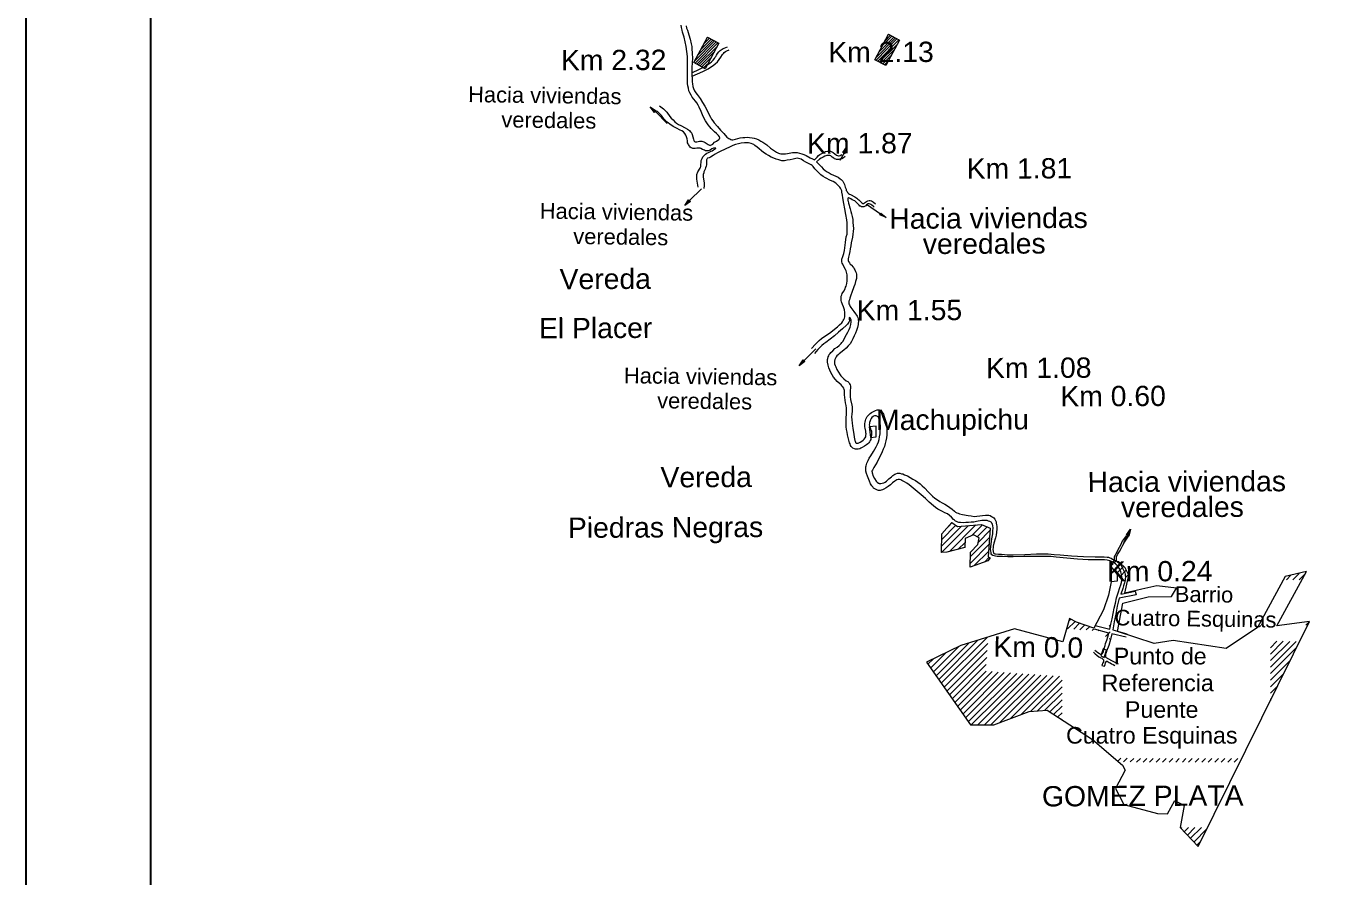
# Model space of a CAD drawing. Header units: metres. Extents: x 227 to 376, y 149 to 264.
# Drawn here: x 227.17 to 237.99, y 235.06 to 242.1 of the extents above; entities that cross this region are included whole.
import ezdxf

# ---------------------------------------------------------------- set-up
doc = ezdxf.new("R2010")
doc.units = ezdxf.units.M
for name, color, linetype, lineweight in [('Cartografia', 251, 'Continuous', 13), ('Esquemas', 7, 'Continuous', 25), ('textos', 7, 'Continuous', 13), ('Via', 21, 'Continuous', 13)]:
    doc.layers.add(name, color=color, linetype=linetype, lineweight=lineweight)
doc.styles.add('Textos Catografia', font='arial.ttf')

msp = doc.modelspace()

# ---------------------------------------------------------------- linework, layer by layer
at = {"layer": 'Cartografia'}
for points in [[(234.196, 241.825), (234.309, 242.037), (234.401, 241.986), (234.286, 241.777)], [(232.699, 241.801), (232.812, 242.011), (232.904, 241.962), (232.791, 241.75)], [(232.374, 241.387), (232.338, 241.434), (232.388, 241.401)], [(233.931, 241.056), (233.964, 241.103), (233.947, 241.046)], [(232.67, 240.651), (232.624, 240.617), (232.654, 240.665)], [(234.246, 240.554), (234.29, 240.518), (234.236, 240.54)], [(233.617, 239.328), (233.57, 239.291), (233.602, 239.34)], [(234.159, 238.698), (234.208, 238.704), (234.206, 238.793), (234.149, 238.787)], [(234.833, 237.994), (234.881, 237.962), (235.079, 237.98), (235.15, 237.948), (235.134, 237.712), (235.15, 237.704), (235.13, 237.679), (234.984, 237.625), (234.988, 237.75), (235.049, 237.814), (235.059, 237.867), (235.011, 237.893), (234.944, 237.863), (234.94, 237.788), (234.791, 237.75), (234.748, 237.746), (234.75, 237.901)], [(236.278, 237.893), (236.31, 237.94), (236.296, 237.883)], [(237.791, 237.177), (237.522, 237.139), (237.766, 237.589), (237.591, 237.548), (237.363, 237.127), (237.103, 236.953), (236.665, 237.02), (236.508, 236.993), (236.203, 237.092), (236.249, 237.328), (236.457, 237.381), (236.651, 237.383), (236.691, 237.453), (236.528, 237.472), (236.405, 237.443), (236.265, 237.411), (236.296, 237.558), (236.267, 237.621), (236.215, 237.671), (236.173, 237.677), (236.148, 237.631), (236.201, 237.566), (236.201, 237.51), (236.152, 237.504), (236.13, 237.393), (236.088, 237.272), (236.033, 237.169), (236.007, 237.121), (235.864, 237.171), (235.807, 237.201), (235.751, 237.008), (235.352, 237.114), (234.908, 236.977), (234.623, 236.84), (234.986, 236.32), (235.18, 236.32), (235.473, 236.431), (235.622, 236.443), (235.997, 236.199), (236.245, 235.987), (236.267, 235.946), (236.187, 235.795), (236.257, 235.662), (236.534, 235.587), (236.618, 235.585), (236.677, 235.694), (236.756, 235.652), (236.723, 235.472), (236.871, 235.313)], [(236.066, 236.891), (236.092, 236.878), (236.112, 236.939), (236.084, 236.949)]]:
    msp.add_lwpolyline(points, close=True, dxfattribs=at)
for points in [[(234.305, 242.031), (234.311, 242.037)], [(232.707, 241.815), (232.87, 241.98)], [(232.709, 241.795), (232.884, 241.972)], [(232.723, 241.789), (232.898, 241.964)], [(232.731, 241.863), (232.856, 241.986)], [(232.737, 241.781), (232.888, 241.932)], [(232.757, 241.91), (232.842, 241.995)], [(232.783, 241.958), (232.828, 242.003)], [(232.81, 242.005), (232.814, 242.011)], [(234.204, 241.841), (234.367, 242.005)], [(234.206, 241.821), (234.381, 241.999)], [(234.22, 241.813), (234.397, 241.991)], [(234.23, 241.888), (234.355, 242.013)], [(234.234, 241.807), (234.385, 241.956)], [(234.254, 241.936), (234.339, 242.021)], [(234.28, 241.982), (234.325, 242.029)], [(232.751, 241.773), (232.862, 241.884)], [(232.765, 241.765), (232.836, 241.837)], [(234.248, 241.799), (234.359, 241.91)], [(234.262, 241.791), (234.333, 241.861)], [(232.779, 241.756), (232.81, 241.789)], [(234.276, 241.783), (234.307, 241.813)], [(232.38, 241.395), (232.479, 241.297)], [(233.939, 241.05), (233.907, 240.99)], [(232.662, 240.659), (232.761, 240.756)], [(234.242, 240.548), (234.127, 240.627)], [(233.609, 239.334), (233.707, 239.432)], [(234.748, 237.746), (234.972, 237.97)], [(234.748, 237.8), (234.914, 237.964)], [(234.75, 237.855), (234.867, 237.972)], [(234.805, 237.962), (234.835, 237.994)], [(234.813, 237.756), (235.031, 237.976)], [(234.999, 237.887), (235.087, 237.976)], [(235.043, 237.877), (235.124, 237.958)], [(235.053, 237.833), (235.148, 237.93)], [(234.886, 237.774), (234.942, 237.831)], [(234.986, 237.659), (235.14, 237.814)], [(234.988, 237.714), (235.144, 237.871)], [(236.286, 237.889), (236.253, 237.827)], [(235.019, 237.639), (235.136, 237.756)], [(235.107, 237.671), (235.142, 237.708)], [(236.152, 237.641), (236.169, 237.655)], [(236.179, 237.665), (236.189, 237.675)], [(236.183, 237.615), (236.227, 237.659)], [(236.205, 237.585), (236.255, 237.633)], [(236.221, 237.544), (236.276, 237.601)], [(236.271, 237.54), (236.294, 237.564)], [(237.601, 237.522), (237.637, 237.56)], [(237.653, 237.522), (237.708, 237.574)], [(237.708, 237.522), (237.756, 237.57)], [(235.791, 237.116), (235.852, 237.177)], [(235.803, 237.181), (235.818, 237.195)], [(237.762, 237.145), (237.785, 237.167)], [(235.842, 237.112), (235.89, 237.161)], [(235.892, 237.108), (235.931, 237.147)], [(235.943, 237.106), (235.971, 237.133)], [(235.993, 237.102), (236.007, 237.116)], [(236.044, 237.098), (236.052, 237.106)], [(236.104, 237.052), (236.144, 237.09)], [(236.136, 237.139), (236.144, 237.145)], [(234.68, 236.759), (234.888, 236.967)], [(234.702, 236.727), (234.97, 236.995)], [(234.724, 236.697), (235.049, 237.022)], [(234.746, 236.665), (235.128, 237.046)], [(234.769, 236.632), (235.13, 236.993)], [(236.138, 237.032), (236.142, 237.036)], [(237.47, 236.959), (237.522, 237.012)], [(237.47, 236.907), (237.575, 237.012)], [(237.47, 236.852), (237.629, 237.01)], [(237.47, 236.798), (237.682, 237.01)], [(237.47, 236.745), (237.68, 236.955)], [(234.635, 236.822), (234.682, 236.868)], [(234.658, 236.792), (234.785, 236.919)], [(234.791, 236.6), (235.126, 236.935)], [(234.813, 236.568), (235.122, 236.878)], [(237.47, 236.691), (237.627, 236.848)], [(234.835, 236.535), (235.118, 236.82)], [(234.857, 236.505), (235.118, 236.765)], [(234.879, 236.473), (235.166, 236.761)], [(234.902, 236.441), (235.216, 236.757)], [(234.924, 236.41), (235.267, 236.753)], [(234.946, 236.378), (235.317, 236.751)], [(234.968, 236.346), (235.37, 236.747)], [(234.994, 236.32), (235.42, 236.743)], [(235.049, 236.32), (235.471, 236.741)], [(235.103, 236.32), (235.519, 236.737)], [(235.156, 236.32), (235.569, 236.733)], [(235.228, 236.338), (235.62, 236.729)], [(237.47, 236.636), (237.575, 236.741)], [(235.315, 236.37), (235.672, 236.727)], [(235.402, 236.402), (235.723, 236.723)], [(235.483, 236.431), (235.745, 236.691)], [(235.543, 236.437), (235.745, 236.636)], [(237.47, 236.582), (237.522, 236.636)], [(235.602, 236.443), (235.745, 236.584)], [(235.644, 236.429), (235.745, 236.529)], [(237.466, 236.531), (237.474, 236.531)], [(237.466, 236.529), (237.474, 236.529)], [(237.466, 236.527), (237.474, 236.527)], [(237.468, 236.533), (237.472, 236.533)], [(237.468, 236.525), (237.472, 236.525)], [(235.676, 236.408), (235.745, 236.475)], [(235.709, 236.386), (235.745, 236.42)], [(235.743, 236.366), (235.745, 236.368)], [(236.207, 236.021), (236.231, 236.045)], [(236.253, 236.015), (236.284, 236.045)], [(236.308, 236.015), (236.338, 236.043)], [(236.362, 236.013), (236.393, 236.043)], [(236.415, 236.013), (236.445, 236.043)], [(236.469, 236.013), (236.499, 236.043)], [(236.524, 236.013), (236.554, 236.043)], [(236.576, 236.013), (236.606, 236.043)], [(236.631, 236.013), (236.661, 236.043)], [(236.685, 236.013), (236.715, 236.043)], [(236.74, 236.013), (236.77, 236.043)], [(236.792, 236.013), (236.822, 236.043)], [(236.846, 236.013), (236.877, 236.043)], [(236.901, 236.013), (236.931, 236.043)], [(236.953, 236.013), (236.984, 236.043)], [(237.008, 236.013), (237.038, 236.043)], [(237.062, 236.013), (237.093, 236.043)], [(237.117, 236.013), (237.147, 236.043)], [(237.169, 236.013), (237.199, 236.043)], [(236.729, 235.464), (236.735, 235.472)], [(236.756, 235.436), (236.79, 235.472)], [(236.782, 235.408), (236.844, 235.472)], [(236.808, 235.382), (236.899, 235.472)], [(236.834, 235.351), (236.945, 235.464)], [(236.859, 235.325), (236.893, 235.359)]]:
    msp.add_lwpolyline(points, dxfattribs=at)
for points in [[(232.374, 241.387), (232.338, 241.434), (232.388, 241.401)], [(233.931, 241.056), (233.964, 241.103), (233.947, 241.046)], [(232.67, 240.651), (232.624, 240.617), (232.654, 240.665)], [(234.246, 240.554), (234.29, 240.518), (234.236, 240.54)], [(233.617, 239.328), (233.57, 239.291), (233.602, 239.34)], [(236.278, 237.893), (236.31, 237.94), (236.296, 237.883)]]:
    msp.add_solid(points, dxfattribs=at)
at = {"layer": 'Esquemas'}
for points in [[(227.174, 264.129), (257.815, 264.129), (257.815, 234.131), (227.174, 234.131)], [(228.203, 234.774), (243.042, 234.774), (243.042, 261.345), (228.203, 261.345)]]:
    msp.add_lwpolyline(points, close=True, dxfattribs=at)
at = {"layer": 'Via'}
for points in [[(232.415, 241.443), (232.447, 241.419), (232.461, 241.405), (232.476, 241.391), (232.5, 241.356), (232.512, 241.34), (232.526, 241.326), (232.54, 241.312), (232.556, 241.3), (232.572, 241.288), (232.591, 241.28), (232.627, 241.261), (232.645, 241.251), (232.655, 241.245), (232.663, 241.239), (232.669, 241.231), (232.675, 241.225), (232.681, 241.215), (232.685, 241.207), (232.689, 241.187), (232.695, 241.167), (232.699, 241.156), (232.701, 241.15), (232.704, 241.148), (232.708, 241.144), (232.722, 241.144), (232.744, 241.15), (232.764, 241.15), (232.774, 241.148), (232.782, 241.144), (232.792, 241.14), (232.8, 241.134), (232.818, 241.122), (232.827, 241.118), (232.833, 241.116), (232.837, 241.118), (232.845, 241.12), (232.855, 241.126), (232.869, 241.142), (232.887, 241.152), (232.905, 241.165), (232.909, 241.169), (232.911, 241.171), (232.913, 241.175), (232.913, 241.179), (232.911, 241.183), (232.911, 241.187), (232.903, 241.197), (232.885, 241.213), (232.869, 241.229), (232.855, 241.243), (232.843, 241.255), (232.831, 241.269), (232.818, 241.286), (232.806, 241.302), (232.796, 241.318), (232.776, 241.356), (232.758, 241.395), (232.742, 241.431), (232.734, 241.449), (232.724, 241.467), (232.712, 241.483), (232.697, 241.499), (232.685, 241.516), (232.675, 241.532), (232.665, 241.55), (232.657, 241.568), (232.653, 241.588), (232.649, 241.608), (232.645, 241.629), (232.645, 241.731), (232.647, 241.812), (232.645, 241.852), (232.641, 241.893), (232.635, 241.933), (232.627, 241.974), (232.617, 242.012), (232.605, 242.052), (232.601, 242.07), (232.597, 242.091), (232.593, 242.111)], [(232.635, 242.105), (232.639, 242.087), (232.645, 242.068), (232.657, 242.03), (232.667, 241.994), (232.677, 241.955), (232.681, 241.935), (232.683, 241.917), (232.685, 241.877), (232.687, 241.838), (232.685, 241.8), (232.683, 241.76), (232.683, 241.721), (232.685, 241.643), (232.687, 241.624), (232.689, 241.604), (232.695, 241.586), (232.704, 241.568), (232.714, 241.552), (232.726, 241.536), (232.75, 241.503), (232.77, 241.471), (232.79, 241.439), (232.808, 241.405), (232.825, 241.368), (232.835, 241.35), (232.845, 241.334), (232.855, 241.318), (232.867, 241.302), (232.893, 241.273), (232.919, 241.243), (232.946, 241.215), (232.972, 241.185), (232.98, 241.179), (232.988, 241.173), (232.996, 241.169), (233.004, 241.165), (233.012, 241.163), (233.022, 241.163), (233.042, 241.167), (233.083, 241.177), (233.103, 241.181), (233.121, 241.181), (233.141, 241.183), (233.159, 241.181), (233.18, 241.179), (233.198, 241.175), (233.216, 241.169), (233.236, 241.161), (233.252, 241.152), (233.27, 241.142), (233.287, 241.132), (233.303, 241.12), (233.333, 241.094), (233.349, 241.082), (233.365, 241.07), (233.381, 241.06), (233.4, 241.052), (233.408, 241.048), (233.418, 241.046), (233.456, 241.046), (233.474, 241.05), (233.514, 241.056), (233.533, 241.058), (233.553, 241.056), (233.573, 241.052), (233.591, 241.046), (233.609, 241.039), (233.627, 241.031), (233.662, 241.013), (233.68, 241.005), (233.696, 240.995), (233.718, 241.019), (233.73, 241.031), (233.742, 241.041), (233.757, 241.05), (233.773, 241.058), (233.789, 241.064), (233.805, 241.068), (233.829, 241.068), (233.835, 241.064), (233.851, 241.056), (233.866, 241.046), (233.88, 241.035), (233.886, 241.031), (233.894, 241.029), (233.902, 241.029), (233.91, 241.033), (233.924, 241.041)], [(232.685, 241.721), (232.693, 241.723), (232.704, 241.727), (232.724, 241.735), (232.762, 241.754), (232.78, 241.764), (232.798, 241.774), (232.814, 241.784), (232.831, 241.796), (232.845, 241.808), (232.857, 241.82), (232.869, 241.834), (232.873, 241.842), (232.879, 241.85), (232.885, 241.863), (232.893, 241.875), (232.905, 241.889), (232.917, 241.901), (232.933, 241.913), (232.942, 241.917), (232.95, 241.921), (232.964, 241.927), (232.976, 241.931)], [(232.685, 241.689), (232.73, 241.707), (232.774, 241.727), (232.794, 241.737), (232.816, 241.748), (232.837, 241.762), (232.857, 241.776), (232.875, 241.79), (232.893, 241.808), (232.909, 241.826), (232.921, 241.846), (232.935, 241.867), (232.944, 241.877), (232.95, 241.885), (232.96, 241.893), (232.97, 241.897), (232.992, 241.907)], [(232.734, 240.771), (232.73, 240.803), (232.724, 240.836), (232.722, 240.852), (232.722, 240.868), (232.724, 240.876), (232.726, 240.884), (232.728, 240.89), (232.732, 240.898), (232.75, 240.926), (232.754, 240.935), (232.756, 240.941), (232.756, 240.959), (232.758, 240.975), (232.758, 240.983), (232.76, 240.991), (232.766, 241.007), (232.774, 241.021), (232.784, 241.033), (232.796, 241.044), (232.806, 241.052), (232.82, 241.058), (232.835, 241.064), (232.843, 241.068), (232.851, 241.072), (232.861, 241.078), (232.871, 241.084), (232.875, 241.088), (232.879, 241.09), (232.879, 241.094), (232.861, 241.094), (232.855, 241.09), (232.847, 241.086), (232.833, 241.076), (232.825, 241.074), (232.818, 241.072), (232.81, 241.07), (232.8, 241.07), (232.794, 241.072), (232.786, 241.076), (232.77, 241.082), (232.756, 241.09), (232.75, 241.092), (232.74, 241.094), (232.724, 241.094), (232.708, 241.09), (232.691, 241.09), (232.685, 241.092), (232.677, 241.096), (232.669, 241.102), (232.663, 241.108), (232.659, 241.114), (232.653, 241.122), (232.651, 241.13), (232.647, 241.138), (232.645, 241.154), (232.643, 241.171), (232.639, 241.187), (232.633, 241.201), (232.625, 241.215), (232.613, 241.227), (232.599, 241.237), (232.584, 241.243), (232.554, 241.257), (232.526, 241.273), (232.5, 241.292), (232.486, 241.302), (232.473, 241.312), (232.461, 241.324), (232.451, 241.336), (232.431, 241.362), (232.421, 241.374), (232.409, 241.386), (232.397, 241.395), (232.381, 241.403)], [(233.672, 239.436), (233.704, 239.47), (233.736, 239.502), (233.755, 239.518), (233.775, 239.532), (233.813, 239.557), (233.831, 239.571), (233.849, 239.585), (233.886, 239.613), (233.904, 239.631), (233.922, 239.647), (233.928, 239.656), (233.934, 239.666), (233.94, 239.676), (233.944, 239.686), (233.948, 239.698), (233.948, 239.732), (233.944, 239.756), (233.936, 239.779), (233.928, 239.799), (233.92, 239.821), (233.916, 239.833), (233.916, 239.855), (233.918, 239.867), (233.922, 239.879), (233.926, 239.89), (233.938, 239.91), (233.95, 239.93), (233.954, 239.942), (233.96, 239.952), (233.962, 239.962), (233.964, 239.974), (233.966, 239.996), (233.968, 240.023), (233.966, 240.045), (233.962, 240.067), (233.958, 240.079), (233.954, 240.089), (233.942, 240.109), (233.93, 240.132), (233.926, 240.142), (233.924, 240.152), (233.922, 240.162), (233.924, 240.174), (233.93, 240.196), (233.938, 240.22), (233.944, 240.245), (233.948, 240.267), (233.954, 240.313), (233.96, 240.36), (233.966, 240.382), (233.966, 240.406), (233.968, 240.428), (233.968, 240.452), (233.966, 240.475), (233.964, 240.499), (233.956, 240.545), (233.948, 240.59), (233.94, 240.636), (233.932, 240.682), (233.928, 240.705), (233.924, 240.729), (233.922, 240.741), (233.916, 240.751), (233.912, 240.761), (233.906, 240.771), (233.898, 240.779), (233.89, 240.787), (233.872, 240.803), (233.851, 240.816), (233.829, 240.826), (233.789, 240.846), (233.769, 240.858), (233.749, 240.872), (233.732, 240.888), (233.716, 240.906), (233.7, 240.922), (233.686, 240.941), (233.676, 240.949), (233.668, 240.955), (233.648, 240.965), (233.625, 240.977), (233.605, 240.989), (233.585, 241.001), (233.575, 241.005), (233.565, 241.007), (233.553, 241.009), (233.543, 241.007), (233.519, 241.003), (233.494, 240.997), (233.47, 240.993), (233.448, 240.989), (233.426, 240.989), (233.402, 240.995), (233.379, 241.001), (233.359, 241.009), (233.337, 241.019), (233.317, 241.031), (233.297, 241.044), (233.276, 241.058), (233.258, 241.07), (233.24, 241.086), (233.222, 241.1), (233.204, 241.116), (233.194, 241.122), (233.186, 241.126), (233.174, 241.132), (233.163, 241.134), (233.151, 241.136), (233.141, 241.138), (233.117, 241.138), (233.091, 241.134), (233.067, 241.128), (233.044, 241.122), (233.022, 241.114), (233, 241.104), (232.915, 241.066), (232.895, 241.054), (232.875, 241.044), (232.857, 241.031), (232.835, 241.019), (232.825, 241.013), (232.812, 241.009), (232.808, 241.005), (232.806, 241.001), (232.804, 240.997), (232.802, 240.991), (232.802, 240.955), (232.8, 240.943), (232.796, 240.931), (232.792, 240.92), (232.782, 240.898), (232.78, 240.888), (232.776, 240.876), (232.776, 240.852), (232.784, 240.807), (232.784, 240.783), (232.782, 240.759)], [(233.95, 241.023), (233.936, 241.013), (233.922, 241.005), (233.906, 241.001), (233.898, 240.999), (233.88, 240.999), (233.872, 241.001), (233.863, 241.005), (233.857, 241.009), (233.843, 241.019), (233.837, 241.025), (233.831, 241.029), (233.823, 241.033), (233.807, 241.033), (233.799, 241.031), (233.781, 241.027), (233.767, 241.019), (233.753, 241.011), (233.738, 241.001), (233.714, 240.981), (233.728, 240.967), (233.742, 240.951), (233.755, 240.937), (233.769, 240.922), (233.785, 240.908), (233.801, 240.898), (233.819, 240.888), (233.835, 240.878), (233.874, 240.86), (233.892, 240.852), (233.91, 240.84), (233.918, 240.834), (233.924, 240.828), (233.93, 240.82), (233.936, 240.809), (233.944, 240.791), (233.95, 240.771), (233.958, 240.753), (233.96, 240.743), (233.966, 240.735), (233.97, 240.725), (233.978, 240.719), (233.985, 240.713), (233.995, 240.709), (234.031, 240.69), (234.039, 240.684), (234.047, 240.68), (234.055, 240.672), (234.063, 240.664), (234.079, 240.648), (234.087, 240.64), (234.096, 240.636), (234.102, 240.636), (234.11, 240.64), (234.128, 240.652), (234.138, 240.658), (234.148, 240.66), (234.158, 240.66), (234.168, 240.656), (234.176, 240.652), (234.184, 240.646), (234.2, 240.632)], [(234.19, 240.604), (234.182, 240.612), (234.172, 240.622), (234.162, 240.628), (234.156, 240.63), (234.15, 240.632), (234.138, 240.632), (234.134, 240.63), (234.128, 240.624), (234.12, 240.616), (234.116, 240.612), (234.11, 240.61), (234.104, 240.608), (234.098, 240.606), (234.091, 240.606), (234.083, 240.608), (234.079, 240.612), (234.073, 240.614), (234.065, 240.622), (234.047, 240.64), (234.039, 240.648), (234.031, 240.656), (234.021, 240.66), (234.009, 240.666), (233.997, 240.674), (233.985, 240.68), (233.98, 240.682), (233.978, 240.682), (233.974, 240.68), (233.972, 240.678), (233.972, 240.66), (233.974, 240.654), (233.978, 240.638), (233.983, 240.622), (233.987, 240.606), (233.991, 240.592), (233.995, 240.579), (233.997, 240.569), (234.003, 240.549), (234.009, 240.527), (234.013, 240.503), (234.015, 240.479), (234.017, 240.452), (234.019, 240.428), (234.017, 240.404), (234.015, 240.38), (234.011, 240.356), (234.001, 240.309), (233.997, 240.285), (233.991, 240.261), (233.989, 240.237), (233.983, 240.214), (233.978, 240.19), (233.976, 240.176), (233.976, 240.164), (233.978, 240.154), (233.985, 240.144), (233.993, 240.134), (234.001, 240.126), (234.019, 240.105), (234.025, 240.095), (234.031, 240.085), (234.035, 240.073), (234.041, 240.061), (234.043, 240.049), (234.043, 240.013), (234.037, 239.99), (234.031, 239.966), (234.023, 239.944), (234.005, 239.898), (233.997, 239.875), (233.989, 239.851), (233.985, 239.839), (233.98, 239.827), (233.98, 239.805), (233.985, 239.795), (233.991, 239.783), (233.997, 239.773), (234.005, 239.762), (234.021, 239.742), (234.037, 239.722), (234.043, 239.712), (234.049, 239.702), (234.055, 239.692), (234.057, 239.68), (234.059, 239.67), (234.061, 239.658), (234.059, 239.645), (234.059, 239.633), (234.053, 239.609), (234.045, 239.585), (234.035, 239.561), (234.025, 239.539), (234.015, 239.514), (234.003, 239.494), (233.991, 239.474), (233.974, 239.456), (233.958, 239.438), (233.94, 239.422), (233.9, 239.391), (233.892, 239.383), (233.882, 239.375), (233.876, 239.365), (233.87, 239.355), (233.866, 239.343), (233.863, 239.331), (233.863, 239.307), (233.868, 239.294), (233.872, 239.282), (233.882, 239.26), (233.908, 239.218), (233.914, 239.21), (233.922, 239.2), (233.93, 239.192), (233.94, 239.183), (233.96, 239.167), (233.972, 239.161), (233.98, 239.153), (233.987, 239.143), (233.991, 239.135), (233.995, 239.123), (233.995, 239.111), (233.993, 239.085), (233.991, 239.06), (233.991, 239.036), (233.995, 239.012), (234.005, 238.966), (234.007, 238.953), (234.009, 238.941), (234.007, 238.917), (234.005, 238.893), (234.003, 238.869), (234.005, 238.845), (234.009, 238.818), (234.015, 238.772), (234.023, 238.726), (234.025, 238.701), (234.031, 238.673), (234.033, 238.667), (234.035, 238.661), (234.037, 238.657), (234.041, 238.653), (234.047, 238.651), (234.051, 238.651), (234.057, 238.653), (234.063, 238.655), (234.075, 238.661), (234.089, 238.667), (234.1, 238.677), (234.108, 238.685), (234.116, 238.695), (234.12, 238.705), (234.122, 238.715), (234.124, 238.728), (234.122, 238.738), (234.12, 238.752), (234.116, 238.776), (234.114, 238.788), (234.114, 238.814), (234.116, 238.826), (234.118, 238.838), (234.122, 238.851), (234.126, 238.861), (234.132, 238.871), (234.14, 238.881), (234.148, 238.889), (234.158, 238.897), (234.168, 238.905), (234.19, 238.917), (234.202, 238.923), (234.215, 238.927), (234.231, 238.927), (234.237, 238.925), (234.245, 238.921), (234.253, 238.911), (234.261, 238.901), (234.267, 238.891), (234.277, 238.865), (234.285, 238.838), (234.291, 238.816), (234.295, 238.794), (234.295, 238.721), (234.291, 238.695), (234.287, 238.671), (234.281, 238.649), (234.275, 238.625), (234.265, 238.602), (234.257, 238.58), (234.215, 238.494), (234.202, 238.471), (234.188, 238.451), (234.182, 238.439), (234.176, 238.429), (234.172, 238.419), (234.174, 238.407), (234.176, 238.397), (234.18, 238.385), (234.194, 238.36), (234.208, 238.338), (234.215, 238.328), (234.225, 238.322), (234.229, 238.32), (234.233, 238.318), (234.245, 238.318), (234.257, 238.32), (234.269, 238.324), (234.281, 238.33), (234.293, 238.338), (234.303, 238.348), (234.313, 238.356), (234.334, 238.374), (234.344, 238.383), (234.352, 238.389), (234.362, 238.395), (234.37, 238.399), (234.382, 238.403), (234.404, 238.403), (234.416, 238.399), (234.428, 238.397), (234.44, 238.391), (234.465, 238.381), (234.487, 238.368), (234.511, 238.354), (234.531, 238.342), (234.551, 238.328), (234.57, 238.314), (234.588, 238.298), (234.606, 238.282), (234.64, 238.247), (234.674, 238.213), (234.693, 238.197), (234.713, 238.183), (234.733, 238.169), (234.753, 238.159), (234.775, 238.147), (234.798, 238.134), (234.816, 238.12), (234.836, 238.106), (234.854, 238.09), (234.864, 238.082), (234.874, 238.076), (234.884, 238.072), (234.896, 238.068), (234.921, 238.062), (234.969, 238.054), (234.993, 238.05), (235.017, 238.046), (235.04, 238.048), (235.064, 238.05), (235.088, 238.054), (235.112, 238.056), (235.138, 238.056), (235.151, 238.052), (235.161, 238.046), (235.173, 238.04), (235.181, 238.034), (235.189, 238.023), (235.195, 238.013), (235.199, 238.001), (235.201, 237.991), (235.203, 237.977), (235.205, 237.965), (235.205, 237.939), (235.203, 237.915), (235.201, 237.89), (235.195, 237.868), (235.181, 237.824), (235.175, 237.8), (235.175, 237.787), (235.173, 237.773), (235.175, 237.759), (235.175, 237.753), (235.177, 237.747), (235.179, 237.741), (235.183, 237.739), (235.189, 237.735), (235.195, 237.735), (235.219, 237.733), (235.243, 237.733), (235.268, 237.731), (235.292, 237.729), (235.34, 237.729), (235.437, 237.731), (235.534, 237.735), (235.631, 237.735), (235.679, 237.731), (235.728, 237.727), (235.824, 237.719), (235.921, 237.713), (236.018, 237.711), (236.093, 237.711), (236.117, 237.709), (236.129, 237.707), (236.139, 237.703), (236.151, 237.699), (236.161, 237.693), (236.184, 237.681), (236.204, 237.67), (236.214, 237.662), (236.222, 237.654), (236.23, 237.644), (236.236, 237.634), (236.26, 237.59), (236.264, 237.58), (236.266, 237.568), (236.268, 237.555), (236.27, 237.543), (236.268, 237.531), (236.268, 237.519), (236.262, 237.495), (236.254, 237.471), (236.248, 237.449), (236.23, 237.402), (236.349, 237.426), (236.357, 237.396), (236.218, 237.368), (236.21, 237.336), (236.202, 237.303), (236.19, 237.237), (236.177, 237.172), (236.165, 237.108), (236.28, 237.075)], [(236.018, 237.144), (236.139, 237.112), (236.149, 237.154), (236.159, 237.198), (236.175, 237.285), (236.186, 237.327), (236.196, 237.372), (236.21, 237.414), (236.224, 237.457), (236.23, 237.479), (236.236, 237.499), (236.24, 237.521), (236.24, 237.543), (236.236, 237.566), (236.23, 237.586), (236.222, 237.608), (236.21, 237.628), (236.204, 237.636), (236.196, 237.644), (236.188, 237.652), (236.179, 237.658), (236.169, 237.664), (236.159, 237.67), (236.149, 237.674), (236.139, 237.678), (236.117, 237.683), (236.095, 237.685), (236.05, 237.687), (235.962, 237.687), (235.917, 237.689), (235.873, 237.691), (235.784, 237.699), (235.695, 237.709), (235.651, 237.713), (235.607, 237.715), (235.518, 237.715), (235.429, 237.713), (235.34, 237.711), (235.296, 237.711), (235.253, 237.713), (235.231, 237.713), (235.207, 237.715), (235.195, 237.717), (235.183, 237.719), (235.173, 237.723), (235.165, 237.729), (235.159, 237.737), (235.157, 237.747), (235.155, 237.759), (235.153, 237.771), (235.155, 237.795), (235.157, 237.818), (235.163, 237.86), (235.171, 237.902), (235.173, 237.925), (235.175, 237.947), (235.173, 237.971), (235.169, 237.981), (235.165, 237.991), (235.161, 237.995), (235.157, 237.999), (235.147, 238.003), (235.136, 238.007), (235.126, 238.011), (235.114, 238.013), (235.104, 238.013), (235.082, 238.011), (235.038, 238.003), (235.015, 237.999), (234.993, 237.997), (234.971, 237.995), (234.949, 237.995), (234.927, 237.993), (234.904, 237.995), (234.892, 237.995), (234.882, 237.999), (234.872, 238.003), (234.864, 238.007), (234.854, 238.015), (234.846, 238.021), (234.83, 238.038), (234.814, 238.054), (234.796, 238.066), (234.775, 238.076), (234.755, 238.086), (234.735, 238.096), (234.717, 238.106), (234.699, 238.12), (234.681, 238.132), (234.646, 238.163), (234.614, 238.193), (234.58, 238.223), (234.547, 238.251), (234.513, 238.28), (234.479, 238.308), (234.461, 238.32), (234.442, 238.332), (234.42, 238.342), (234.41, 238.348), (234.4, 238.35), (234.388, 238.35), (234.378, 238.348), (234.37, 238.344), (234.36, 238.338), (234.342, 238.324), (234.325, 238.308), (234.307, 238.294), (234.289, 238.282), (234.269, 238.27), (234.259, 238.266), (234.249, 238.262), (234.239, 238.26), (234.227, 238.26), (234.217, 238.262), (234.206, 238.268), (234.196, 238.274), (234.186, 238.28), (234.178, 238.29), (234.172, 238.298), (234.16, 238.316), (234.152, 238.336), (234.136, 238.379), (234.128, 238.401), (234.122, 238.421), (234.122, 238.455), (234.124, 238.465), (234.13, 238.487), (234.14, 238.508), (234.15, 238.528), (234.162, 238.546), (234.186, 238.582), (234.196, 238.602), (234.208, 238.621), (234.217, 238.643), (234.225, 238.663), (234.231, 238.683), (234.235, 238.705), (234.239, 238.728), (234.241, 238.75), (234.243, 238.772), (234.243, 238.794), (234.241, 238.816), (234.237, 238.838), (234.233, 238.851), (234.229, 238.859), (234.223, 238.869), (234.212, 238.875), (234.208, 238.879), (234.192, 238.879), (234.186, 238.875), (234.182, 238.873), (234.172, 238.865), (234.166, 238.857), (234.16, 238.845), (234.156, 238.836), (234.152, 238.824), (234.152, 238.814), (234.15, 238.802), (234.152, 238.792), (234.156, 238.782), (234.164, 238.76), (234.168, 238.75), (234.168, 238.717), (234.164, 238.695), (234.162, 238.683), (234.158, 238.673), (234.152, 238.663), (234.146, 238.655), (234.138, 238.647), (234.128, 238.639), (234.11, 238.627), (234.091, 238.615), (234.081, 238.611), (234.071, 238.606), (234.059, 238.602), (234.037, 238.602), (234.027, 238.604), (234.015, 238.609), (234.007, 238.615), (234.001, 238.623), (233.995, 238.633), (233.991, 238.645), (233.987, 238.655), (233.98, 238.677), (233.974, 238.699), (233.97, 238.721), (233.966, 238.742), (233.962, 238.764), (233.96, 238.786), (233.96, 238.853), (233.962, 238.899), (233.962, 238.941), (233.96, 238.964), (233.954, 238.986), (233.948, 239.03), (233.946, 239.052), (233.944, 239.075), (233.944, 239.087), (233.942, 239.097), (233.938, 239.107), (233.932, 239.117), (233.926, 239.123), (233.918, 239.133), (233.9, 239.147), (233.884, 239.163), (233.87, 239.179), (233.855, 239.198), (233.843, 239.216), (233.833, 239.236), (233.823, 239.256), (233.815, 239.276), (233.809, 239.298), (233.805, 239.321), (233.805, 239.343), (233.807, 239.353), (233.811, 239.365), (233.815, 239.375), (233.819, 239.385), (233.825, 239.393), (233.833, 239.401), (233.849, 239.417), (233.866, 239.434), (233.884, 239.446), (233.902, 239.46), (233.918, 239.476), (233.924, 239.484), (233.93, 239.492), (233.942, 239.512), (233.95, 239.532), (233.962, 239.551), (233.972, 239.571), (233.983, 239.591), (233.991, 239.611), (233.997, 239.633), (233.999, 239.656), (234.001, 239.668), (233.999, 239.672), (233.997, 239.678), (233.995, 239.682), (233.991, 239.688), (233.985, 239.692), (233.983, 239.69), (233.983, 239.678), (233.985, 239.67), (233.985, 239.664), (233.98, 239.654), (233.976, 239.645), (233.97, 239.637), (233.962, 239.629), (233.928, 239.599), (233.896, 239.569), (233.861, 239.541), (233.827, 239.512), (233.791, 239.486), (233.773, 239.474), (233.757, 239.46), (233.74, 239.444), (233.724, 239.428), (233.696, 239.395)], [(236.274, 237.886), (236.26, 237.862), (236.242, 237.84), (236.236, 237.826), (236.23, 237.814), (236.218, 237.787), (236.19, 237.737), (236.184, 237.725), (236.177, 237.711), (236.175, 237.703), (236.175, 237.697), (236.177, 237.683)], [(236.196, 237.674), (236.194, 237.691), (236.194, 237.703), (236.196, 237.711), (236.198, 237.717), (236.204, 237.731), (236.22, 237.755), (236.234, 237.781), (236.248, 237.808), (236.262, 237.832), (236.278, 237.856), (236.294, 237.882)], [(236.016, 236.94), (236.026, 236.93), (236.04, 236.92), (236.054, 236.91), (236.062, 236.906), (236.068, 236.904), (236.075, 236.906), (236.079, 236.91), (236.083, 236.916), (236.087, 236.924), (236.091, 236.942), (236.097, 236.96), (236.101, 236.976), (236.105, 236.993), (236.115, 237.021), (236.123, 237.049), (236.131, 237.079), (236.014, 237.112)], [(236.274, 237.045), (236.157, 237.075), (236.145, 237.027), (236.131, 236.978), (236.113, 236.93), (236.109, 236.918), (236.105, 236.906), (236.105, 236.882), (236.155, 236.853), (236.208, 236.827)], [(236.006, 236.922), (236.018, 236.908), (236.032, 236.896), (236.048, 236.884), (236.066, 236.876), (236.075, 236.872), (236.083, 236.865), (236.085, 236.863), (236.087, 236.859), (236.087, 236.843), (236.083, 236.833), (236.073, 236.813), (236.097, 236.805), (236.101, 236.819), (236.105, 236.835), (236.109, 236.841), (236.111, 236.845), (236.113, 236.847), (236.119, 236.847), (236.127, 236.841), (236.135, 236.837), (236.143, 236.833), (236.155, 236.827), (236.167, 236.821), (236.181, 236.813)]]:
    msp.add_lwpolyline(points, dxfattribs=at)

# ---------------------------------------------------------------- texts
at = {"layer": 'textos', "attachment_point": 7, "style": 'Textos Catografia'}
for s, insert, char_height, rotation in [('Km 2.13', (233.811, 241.8), 0.1678, 0.2617), ('Km 2.32', (231.599, 241.734), 0.1678, 0.2617), ('Hacia viviendas', (230.83, 241.472), 0.12969, 359.2017), ('veredales', (231.105, 241.263), 0.1297, 359.2017), ('Km 1.87', (233.636, 241.045), 0.1678, 0.2617), ('Km 1.81', (234.956, 240.837), 0.1678, 0.2617), ('Hacia viviendas', (231.423, 240.508), 0.12969, 359.2017), ('Hacia viviendas', (234.316, 240.423), 0.16783, 0.2617), ('veredales', (231.7, 240.298), 0.1297, 359.2017), ('veredales', (234.593, 240.214), 0.1678, 0.2617), ('Vereda', (231.588, 239.923), 0.1678, 0.2617), ('Km 1.55', (234.046, 239.664), 0.1678, 0.2617), ('El Placer', (231.417, 239.516), 0.1678, 0.2617), ('Km 1.08', (235.116, 239.187), 0.1678, 0.2617), ('Hacia viviendas', (232.119, 239.146), 0.12969, 359.2017), ('Km 0.60', (235.731, 238.953), 0.1678, 0.2617), ('veredales', (232.394, 238.939), 0.1297, 359.2017), ('Machupichu', (234.207, 238.709), 0.1678, 0.2617), ('Vereda', (232.423, 238.283), 0.1678, 0.2617), ('Hacia viviendas', (235.956, 238.244), 0.16783, 0.2617), ('veredales', (236.233, 238.035), 0.1678, 0.2617), ('Piedras Negras', (231.657, 237.817), 0.16783, 0.2617), ('Km 0.24', (236.117, 237.504), 0.1678, 0.2617), ('Barrio', (236.677, 237.337), 0.1297, 359.2017), ('Cuatro Esquinas', (236.178, 237.105), 0.12969, 359.2017), ('Km 0.0', (235.176, 236.883), 0.1678, 359.2486), ('GOMEZ PLATA', (235.579, 235.643), 0.16783, 0.2617)]:
    msp.add_mtext(s, dxfattribs=dict(at, insert=insert, char_height=char_height, rotation=rotation))
for s, insert, char_height in [('Punto de', (236.173, 236.819), 0.1374), ('Referencia', (236.072, 236.597), 0.1374), ('Puente', (236.265, 236.377), 0.1374), ('Cuatro Esquinas', (235.778, 236.124), 0.13736)]:
    msp.add_mtext(s, dxfattribs=dict(at, insert=insert, char_height=char_height))

doc.saveas('drawing.dxf')
